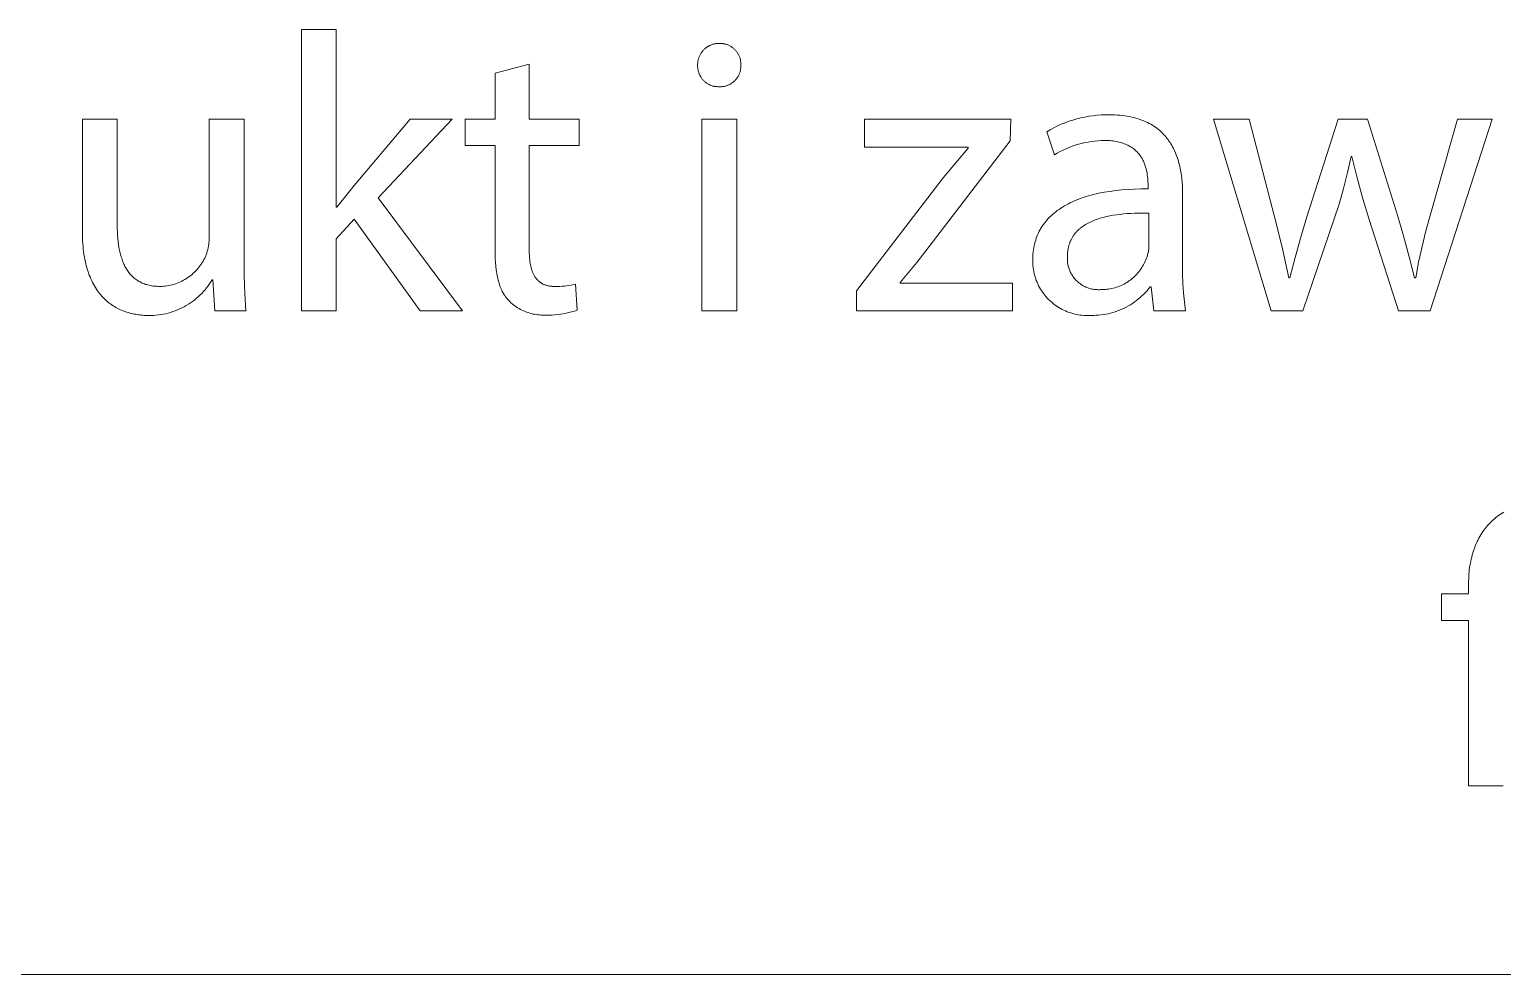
# Model space of a CAD drawing. Header units: millimetres. Extents: x 3269 to 7089, y 1744 to 4413.
# Drawn here: x 5941.9 to 6084, y 1743.8 to 1835 of the extents above; entities that cross this region are included whole.
import ezdxf

# ---------------------------------------------------------------- set-up
doc = ezdxf.new("R2010")
doc.units = ezdxf.units.MM
doc.header["$MEASUREMENT"] = 0
doc.layers.add('Domyślny', color=7, linetype='Continuous', true_color=0x000000)

msp = doc.modelspace()

# ---------------------------------------------------------------- linework, layer by layer
at = {"layer": 'Domyślny', "color": 18, "lineweight": 15, "true_color": 0x000000}
for p, q in [((5968.16, 1807.8), (5968.16, 1834.96)), ((5968.16, 1834.96), (5971.5, 1834.96)), ((5971.5, 1834.96), (5971.5, 1817.81)), ((6007.04, 1833.08), (6007.09, 1833.13)), ((6007.09, 1833.13), (6007.15, 1833.17)), ((6007.15, 1833.17), (6007.21, 1833.21)), ((6007.21, 1833.21), (6007.26, 1833.25)), ((6007.26, 1833.25), (6007.32, 1833.29)), ((6007.32, 1833.29), (6007.38, 1833.33)), ((6007.38, 1833.33), (6007.45, 1833.36)), ((6007.45, 1833.36), (6007.51, 1833.4)), ((6007.51, 1833.4), (6007.57, 1833.43)), ((6007.57, 1833.43), (6007.64, 1833.45)), ((6007.64, 1833.45), (6007.7, 1833.48)), ((6007.7, 1833.48), (6007.77, 1833.5)), ((6007.77, 1833.5), (6007.84, 1833.53)), ((6007.84, 1833.53), (6007.91, 1833.54)), ((6007.91, 1833.54), (6007.98, 1833.56)), ((6007.98, 1833.56), (6008.05, 1833.57)), ((6008.05, 1833.57), (6008.12, 1833.59)), ((6008.12, 1833.59), (6008.19, 1833.59)), ((6008.19, 1833.59), (6008.26, 1833.6)), ((6008.26, 1833.6), (6008.33, 1833.61)), ((6008.33, 1833.61), (6008.4, 1833.61)), ((6008.4, 1833.61), (6008.47, 1833.61)), ((6008.47, 1833.61), (6008.54, 1833.61)), ((6008.54, 1833.61), (6008.61, 1833.61)), ((6008.61, 1833.61), (6008.68, 1833.6)), ((6008.68, 1833.6), (6008.75, 1833.6)), ((6008.75, 1833.6), (6008.82, 1833.59)), ((6008.82, 1833.59), (6008.88, 1833.58)), ((6008.88, 1833.58), (6008.95, 1833.56)), ((6008.95, 1833.56), (6009.02, 1833.55)), ((6009.02, 1833.55), (6009.09, 1833.53)), ((6009.09, 1833.53), (6009.15, 1833.51)), ((6009.15, 1833.51), (6009.22, 1833.49)), ((6009.22, 1833.49), (6009.28, 1833.46)), ((6009.28, 1833.46), (6009.35, 1833.44)), ((6009.35, 1833.44), (6009.41, 1833.41)), ((6009.41, 1833.41), (6009.47, 1833.38)), ((6009.47, 1833.38), (6009.53, 1833.34)), ((6009.53, 1833.34), (6009.59, 1833.31)), ((6009.59, 1833.31), (6009.65, 1833.27)), ((6009.65, 1833.27), (6009.71, 1833.23)), ((6009.71, 1833.23), (6009.76, 1833.19)), ((6009.76, 1833.19), (6009.82, 1833.14)), ((6009.82, 1833.14), (6009.87, 1833.1)), ((6006.37, 1831.64), (6006.38, 1831.71)), ((6006.38, 1831.78), (6006.39, 1831.85)), ((6006.38, 1831.71), (6006.38, 1831.78)), ((6006.39, 1831.85), (6006.4, 1831.92)), ((6006.4, 1831.92), (6006.41, 1831.99)), ((6006.41, 1831.99), (6006.43, 1832.06)), ((6006.43, 1832.06), (6006.45, 1832.13)), ((6006.45, 1832.13), (6006.47, 1832.19)), ((6006.47, 1832.19), (6006.49, 1832.26)), ((6006.49, 1832.26), (6006.52, 1832.33)), ((6006.52, 1832.33), (6006.55, 1832.39)), ((6006.55, 1832.39), (6006.58, 1832.46)), ((6006.58, 1832.46), (6006.61, 1832.52)), ((6006.61, 1832.52), (6006.64, 1832.58)), ((6006.64, 1832.58), (6006.68, 1832.64)), ((6006.68, 1832.64), (6006.72, 1832.7)), ((6006.72, 1832.7), (6006.76, 1832.76)), ((6006.76, 1832.76), (6006.8, 1832.82)), ((6006.8, 1832.82), (6006.84, 1832.87)), ((6006.84, 1832.87), (6006.89, 1832.93)), ((6006.89, 1832.93), (6006.94, 1832.98)), ((6006.94, 1832.98), (6006.99, 1833.03)), ((6006.99, 1833.03), (6007.04, 1833.08)), ((6009.87, 1833.1), (6009.92, 1833.05)), ((6009.92, 1833.05), (6009.97, 1833)), ((6009.97, 1833), (6010.02, 1832.95)), ((6010.02, 1832.95), (6010.06, 1832.9)), ((6010.06, 1832.9), (6010.11, 1832.85)), ((6010.11, 1832.85), (6010.15, 1832.79)), ((6010.15, 1832.79), (6010.19, 1832.74)), ((6010.19, 1832.74), (6010.23, 1832.68)), ((6010.23, 1832.68), (6010.26, 1832.62)), ((6010.26, 1832.62), (6010.3, 1832.56)), ((6010.3, 1832.56), (6010.33, 1832.5)), ((6010.33, 1832.5), (6010.36, 1832.44)), ((6010.36, 1832.44), (6010.39, 1832.37)), ((6010.39, 1832.37), (6010.41, 1832.31)), ((6010.41, 1832.31), (6010.44, 1832.24)), ((6010.44, 1832.24), (6010.46, 1832.18)), ((6010.46, 1832.18), (6010.48, 1832.11)), ((6010.48, 1832.11), (6010.49, 1832.04)), ((6010.49, 1832.04), (6010.51, 1831.98)), ((6010.51, 1831.98), (6010.52, 1831.91)), ((6010.52, 1831.91), (6010.53, 1831.84)), ((6010.53, 1831.84), (6010.54, 1831.77)), ((6010.54, 1831.77), (6010.54, 1831.7)), ((6010.54, 1831.7), (6010.55, 1831.63)), ((5986.84, 1830.74), (5990.12, 1831.62)), ((5986.84, 1826.3), (5986.84, 1830.74)), ((5990.12, 1831.62), (5990.12, 1826.3)), ((6006.37, 1831.57), (6006.37, 1831.64)), ((6006.37, 1831.49), (6006.37, 1831.57)), ((6006.37, 1831.43), (6006.37, 1831.49)), ((6006.37, 1831.36), (6006.37, 1831.43)), ((6006.38, 1831.29), (6006.37, 1831.36)), ((6006.38, 1831.22), (6006.38, 1831.29)), ((6006.39, 1831.15), (6006.38, 1831.22)), ((6006.4, 1831.08), (6006.39, 1831.15)), ((6006.41, 1831.02), (6006.4, 1831.08)), ((6006.43, 1830.95), (6006.41, 1831.02)), ((6006.45, 1830.88), (6006.43, 1830.95)), ((6006.47, 1830.82), (6006.45, 1830.88)), ((6006.49, 1830.75), (6006.47, 1830.82)), ((6006.51, 1830.69), (6006.49, 1830.75)), ((6006.54, 1830.63), (6006.51, 1830.69)), ((6006.57, 1830.56), (6006.54, 1830.63)), ((6006.6, 1830.5), (6006.57, 1830.56)), ((6006.63, 1830.44), (6006.6, 1830.5)), ((6006.67, 1830.38), (6006.63, 1830.44)), ((6006.7, 1830.32), (6006.67, 1830.38)), ((6006.74, 1830.27), (6006.7, 1830.32)), ((6006.78, 1830.21), (6006.74, 1830.27)), ((6010.2, 1830.31), (6010.16, 1830.25)), ((6010.23, 1830.37), (6010.2, 1830.31)), ((6010.27, 1830.43), (6010.23, 1830.37)), ((6010.31, 1830.49), (6010.27, 1830.43)), ((6010.34, 1830.55), (6010.31, 1830.49)), ((6010.37, 1830.61), (6010.34, 1830.55)), ((6010.39, 1830.68), (6010.37, 1830.61)), ((6010.42, 1830.74), (6010.39, 1830.68)), ((6010.44, 1830.81), (6010.42, 1830.74)), ((6010.46, 1830.87), (6010.44, 1830.81)), ((6010.48, 1830.94), (6010.46, 1830.87)), ((6010.5, 1831.01), (6010.48, 1830.94)), ((6010.51, 1831.08), (6010.5, 1831.01)), ((6010.52, 1831.15), (6010.51, 1831.08)), ((6010.53, 1831.22), (6010.52, 1831.15)), ((6010.54, 1831.29), (6010.53, 1831.22)), ((6010.55, 1831.56), (6010.54, 1831.49)), ((6010.54, 1831.49), (6010.54, 1831.42)), ((6010.54, 1831.42), (6010.54, 1831.36)), ((6010.54, 1831.36), (6010.54, 1831.29)), ((6010.55, 1831.63), (6010.55, 1831.56)), ((6006.83, 1830.16), (6006.78, 1830.21)), ((6006.87, 1830.11), (6006.83, 1830.16)), ((6006.92, 1830.06), (6006.87, 1830.11)), ((6006.97, 1830.01), (6006.92, 1830.06)), ((6007.02, 1829.96), (6006.97, 1830.01)), ((6007.07, 1829.91), (6007.02, 1829.96)), ((6007.12, 1829.87), (6007.07, 1829.91)), ((6007.17, 1829.83), (6007.12, 1829.87)), ((6007.23, 1829.79), (6007.17, 1829.83)), ((6007.29, 1829.75), (6007.23, 1829.79)), ((6007.35, 1829.71), (6007.29, 1829.75)), ((6007.41, 1829.68), (6007.35, 1829.71)), ((6007.47, 1829.65), (6007.41, 1829.68)), ((6007.53, 1829.62), (6007.47, 1829.65)), ((6007.59, 1829.59), (6007.53, 1829.62)), ((6007.65, 1829.57), (6007.59, 1829.59)), ((6007.72, 1829.54), (6007.65, 1829.57)), ((6007.78, 1829.52), (6007.72, 1829.54)), ((6007.85, 1829.5), (6007.78, 1829.52)), ((6007.92, 1829.49), (6007.85, 1829.5)), ((6007.98, 1829.47), (6007.92, 1829.49)), ((6008.05, 1829.46), (6007.98, 1829.47)), ((6008.12, 1829.45), (6008.05, 1829.46)), ((6008.19, 1829.44), (6008.12, 1829.45)), ((6008.26, 1829.44), (6008.19, 1829.44)), ((6008.33, 1829.43), (6008.26, 1829.44)), ((6008.39, 1829.43), (6008.33, 1829.43)), ((6008.46, 1829.43), (6008.39, 1829.43)), ((6008.53, 1829.43), (6008.46, 1829.43)), ((6008.6, 1829.43), (6008.53, 1829.43)), ((6008.67, 1829.43), (6008.6, 1829.43)), ((6008.74, 1829.44), (6008.67, 1829.43)), ((6008.81, 1829.45), (6008.74, 1829.44)), ((6008.88, 1829.46), (6008.81, 1829.45)), ((6008.95, 1829.47), (6008.88, 1829.46)), ((6009.02, 1829.49), (6008.95, 1829.47)), ((6009.09, 1829.51), (6009.02, 1829.49)), ((6009.15, 1829.53), (6009.09, 1829.51)), ((6009.22, 1829.55), (6009.15, 1829.53)), ((6009.28, 1829.57), (6009.22, 1829.55)), ((6009.35, 1829.6), (6009.28, 1829.57)), ((6009.41, 1829.63), (6009.35, 1829.6)), ((6009.47, 1829.66), (6009.41, 1829.63)), ((6009.54, 1829.69), (6009.47, 1829.66)), ((6009.6, 1829.73), (6009.54, 1829.69)), ((6009.65, 1829.77), (6009.6, 1829.73)), ((6009.71, 1829.81), (6009.65, 1829.77)), ((6009.77, 1829.85), (6009.71, 1829.81)), ((6009.82, 1829.89), (6009.77, 1829.85)), ((6009.87, 1829.94), (6009.82, 1829.89)), ((6009.93, 1829.99), (6009.87, 1829.94)), ((6009.98, 1830.04), (6009.93, 1829.99)), ((6010.02, 1830.09), (6009.98, 1830.04)), ((6010.07, 1830.14), (6010.02, 1830.09)), ((6010.11, 1830.19), (6010.07, 1830.14)), ((6010.16, 1830.25), (6010.11, 1830.19)), ((5947.02, 1815.47), (5947.02, 1826.31)), ((5947.02, 1826.31), (5950.39, 1826.31)), ((5950.39, 1826.31), (5950.39, 1816.06)), ((5959.26, 1814.95), (5959.26, 1826.31)), ((5959.26, 1826.31), (5962.63, 1826.31)), ((5962.63, 1826.31), (5962.63, 1812.84)), ((5973.23, 1819.92), (5978.65, 1826.31)), ((5982.7, 1826.31), (5975.55, 1818.7)), ((5978.65, 1826.31), (5982.7, 1826.31)), ((5983.96, 1823.75), (5983.96, 1826.3)), ((5983.96, 1826.3), (5986.84, 1826.3)), ((5990.12, 1826.3), (5994.94, 1826.3)), ((5994.94, 1826.3), (5994.94, 1823.75)), ((6006.79, 1826.3), (6010.15, 1826.3)), ((6006.79, 1807.8), (6006.79, 1826.3)), ((6010.15, 1826.3), (6010.15, 1807.8)), ((6022.47, 1823.6), (6022.47, 1826.31)), ((6022.47, 1826.31), (6036.58, 1826.31)), ((6036.58, 1826.31), (6036.53, 1824.2)), ((6041.82, 1825.96), (6042.19, 1826.1)), ((6042.19, 1826.1), (6042.57, 1826.22)), ((6042.57, 1826.22), (6042.95, 1826.33)), ((6042.95, 1826.33), (6043.34, 1826.43)), ((6043.34, 1826.43), (6043.73, 1826.51)), ((6043.73, 1826.51), (6044.12, 1826.58)), ((6044.12, 1826.58), (6044.52, 1826.64)), ((6044.52, 1826.64), (6044.91, 1826.68)), ((6044.91, 1826.68), (6045.31, 1826.71)), ((6045.31, 1826.71), (6045.71, 1826.73)), ((6045.71, 1826.73), (6046.1, 1826.73)), ((6046.1, 1826.73), (6046.37, 1826.72)), ((6046.37, 1826.72), (6046.62, 1826.72)), ((6046.62, 1826.72), (6046.87, 1826.7)), ((6046.87, 1826.7), (6047.11, 1826.68)), ((6047.11, 1826.68), (6047.35, 1826.66)), ((6047.35, 1826.66), (6047.58, 1826.63)), ((6047.58, 1826.63), (6047.81, 1826.59)), ((6047.81, 1826.59), (6048.03, 1826.55)), ((6048.03, 1826.55), (6048.24, 1826.51)), ((6048.24, 1826.51), (6048.45, 1826.46)), ((6048.45, 1826.46), (6048.65, 1826.4)), ((6048.65, 1826.4), (6048.85, 1826.35)), ((6048.85, 1826.35), (6049.04, 1826.28)), ((6049.04, 1826.28), (6049.23, 1826.21)), ((6049.23, 1826.21), (6049.41, 1826.14)), ((6049.41, 1826.14), (6049.59, 1826.06)), ((6049.59, 1826.06), (6049.76, 1825.98)), ((6061.71, 1807.8), (6056.12, 1826.31)), ((6056.12, 1826.31), (6059.56, 1826.31)), ((6059.56, 1826.31), (6062.01, 1816.89)), ((6065.14, 1816.87), (6068.17, 1826.31)), ((6068.17, 1826.31), (6070.99, 1826.31)), ((6070.99, 1826.31), (6073.87, 1817.05)), ((6077.04, 1817.02), (6079.68, 1826.31)), ((6083.01, 1826.31), (6077.04, 1807.8)), ((6079.68, 1826.31), (6083.01, 1826.31)), ((6040.04, 1825.09), (6040.38, 1825.29)), ((6040.79, 1822.86), (6040.04, 1825.09)), ((6040.38, 1825.29), (6040.73, 1825.47)), ((6040.73, 1825.47), (6041.09, 1825.65)), ((6041.09, 1825.65), (6041.45, 1825.81)), ((6041.45, 1825.81), (6041.82, 1825.96)), ((6049.76, 1825.98), (6049.92, 1825.9)), ((6049.92, 1825.9), (6050.09, 1825.81)), ((6050.09, 1825.81), (6050.24, 1825.72)), ((6050.24, 1825.72), (6050.39, 1825.62)), ((6050.39, 1825.62), (6050.54, 1825.52)), ((6050.54, 1825.52), (6050.68, 1825.42)), ((6050.68, 1825.42), (6050.82, 1825.31)), ((6050.82, 1825.31), (6050.95, 1825.2)), ((6050.95, 1825.2), (6051.07, 1825.08)), ((6051.07, 1825.08), (6051.2, 1824.96)), ((6051.2, 1824.96), (6051.32, 1824.84)), ((6051.32, 1824.84), (6051.43, 1824.72)), ((6051.43, 1824.72), (6051.54, 1824.59)), ((6051.54, 1824.59), (6051.64, 1824.46)), ((5986.84, 1823.75), (5983.96, 1823.75)), ((5986.84, 1813.65), (5986.84, 1823.75)), ((5994.94, 1823.75), (5990.12, 1823.75)), ((5990.12, 1823.75), (5990.12, 1813.76)), ((6032.48, 1823.6), (6022.47, 1823.6)), ((6036.53, 1824.2), (6028.28, 1813.46)), ((6030.07, 1820.64), (6032.48, 1823.51)), ((6032.48, 1823.51), (6032.48, 1823.6)), ((6041.34, 1823.18), (6041.06, 1823.02)), ((6041.62, 1823.32), (6041.34, 1823.18)), ((6041.91, 1823.45), (6041.62, 1823.32)), ((6042.2, 1823.58), (6041.91, 1823.45)), ((6042.5, 1823.69), (6042.2, 1823.58)), ((6042.8, 1823.79), (6042.5, 1823.69)), ((6043.1, 1823.89), (6042.8, 1823.79)), ((6043.41, 1823.97), (6043.1, 1823.89)), ((6043.72, 1824.04), (6043.41, 1823.97)), ((6044.03, 1824.1), (6043.72, 1824.04)), ((6044.34, 1824.15), (6044.03, 1824.1)), ((6044.66, 1824.19), (6044.34, 1824.15)), ((6044.97, 1824.22), (6044.66, 1824.19)), ((6045.29, 1824.24), (6044.97, 1824.22)), ((6045.61, 1824.25), (6045.29, 1824.24)), ((6045.78, 1824.24), (6045.61, 1824.25)), ((6045.95, 1824.24), (6045.78, 1824.24)), ((6046.12, 1824.23), (6045.95, 1824.24)), ((6046.28, 1824.22), (6046.12, 1824.23)), ((6046.44, 1824.2), (6046.28, 1824.22)), ((6046.59, 1824.18), (6046.44, 1824.2)), ((6046.73, 1824.15), (6046.59, 1824.18)), ((6046.88, 1824.13), (6046.73, 1824.15)), ((6047.02, 1824.09), (6046.88, 1824.13)), ((6047.15, 1824.06), (6047.02, 1824.09)), ((6047.28, 1824.02), (6047.15, 1824.06)), ((6047.4, 1823.98), (6047.28, 1824.02)), ((6047.53, 1823.94), (6047.4, 1823.98)), ((6047.64, 1823.89), (6047.53, 1823.94)), ((6047.76, 1823.84), (6047.64, 1823.89)), ((6047.86, 1823.79), (6047.76, 1823.84)), ((6047.97, 1823.74), (6047.86, 1823.79)), ((6048.07, 1823.68), (6047.97, 1823.74)), ((6048.17, 1823.62), (6048.07, 1823.68)), ((6048.26, 1823.56), (6048.17, 1823.62)), ((6048.35, 1823.5), (6048.26, 1823.56)), ((6048.44, 1823.43), (6048.35, 1823.5)), ((6048.53, 1823.36), (6048.44, 1823.43)), ((6048.61, 1823.29), (6048.53, 1823.36)), ((6048.68, 1823.22), (6048.61, 1823.29)), ((6048.76, 1823.15), (6048.68, 1823.22)), ((6051.64, 1824.46), (6051.75, 1824.33)), ((6051.75, 1824.33), (6051.84, 1824.19)), ((6051.84, 1824.19), (6051.94, 1824.06)), ((6051.94, 1824.06), (6052.02, 1823.92)), ((6052.02, 1823.92), (6052.11, 1823.77)), ((6052.11, 1823.77), (6052.19, 1823.63)), ((6052.19, 1823.63), (6052.27, 1823.48)), ((6052.27, 1823.48), (6052.34, 1823.33)), ((6052.34, 1823.33), (6052.41, 1823.18)), ((6052.41, 1823.18), (6052.48, 1823.02)), ((6041.06, 1823.02), (6040.79, 1822.86)), ((6048.83, 1823.07), (6048.76, 1823.15)), ((6048.89, 1823), (6048.83, 1823.07)), ((6048.96, 1822.92), (6048.89, 1823)), ((6049.02, 1822.84), (6048.96, 1822.92)), ((6049.08, 1822.76), (6049.02, 1822.84)), ((6049.13, 1822.68), (6049.08, 1822.76)), ((6049.19, 1822.59), (6049.13, 1822.68)), ((6049.24, 1822.51), (6049.19, 1822.59)), ((6049.29, 1822.42), (6049.24, 1822.51)), ((6049.33, 1822.34), (6049.29, 1822.42)), ((6049.37, 1822.25), (6049.33, 1822.34)), ((6049.41, 1822.16), (6049.37, 1822.25)), ((6049.45, 1822.08), (6049.41, 1822.16)), ((6049.49, 1821.99), (6049.45, 1822.08)), ((6049.52, 1821.9), (6049.49, 1821.99)), ((6049.55, 1821.81), (6049.52, 1821.9)), ((6049.58, 1821.72), (6049.55, 1821.81)), ((6052.48, 1823.02), (6052.54, 1822.87)), ((6052.54, 1822.87), (6052.6, 1822.71)), ((6052.6, 1822.71), (6052.65, 1822.55)), ((6052.65, 1822.55), (6052.71, 1822.39)), ((6052.71, 1822.39), (6052.76, 1822.23)), ((6052.76, 1822.23), (6052.8, 1822.06)), ((6052.8, 1822.06), (6052.84, 1821.9)), ((6052.84, 1821.9), (6052.88, 1821.73)), ((6069.42, 1822.71), (6069.07, 1821.16)), ((6069.49, 1822.71), (6069.42, 1822.71)), ((6069.98, 1820.66), (6069.49, 1822.71)), ((6021.7, 1809.75), (6030.07, 1820.64)), ((6049.61, 1821.63), (6049.58, 1821.72)), ((6049.63, 1821.54), (6049.61, 1821.63)), ((6049.65, 1821.45), (6049.63, 1821.54)), ((6049.67, 1821.36), (6049.65, 1821.45)), ((6049.69, 1821.27), (6049.67, 1821.36)), ((6049.73, 1821.1), (6049.69, 1821.27)), ((6049.75, 1820.92), (6049.73, 1821.1)), ((6049.78, 1820.75), (6049.75, 1820.92)), ((6049.79, 1820.58), (6049.78, 1820.75)), ((6049.8, 1820.42), (6049.79, 1820.58)), ((6049.81, 1820.26), (6049.8, 1820.42)), ((6052.88, 1821.73), (6052.92, 1821.56)), ((6052.92, 1821.56), (6052.95, 1821.39)), ((6052.95, 1821.39), (6052.98, 1821.22)), ((6052.98, 1821.22), (6053.04, 1820.88)), ((6053.04, 1820.88), (6053.08, 1820.54)), ((6053.08, 1820.54), (6053.11, 1820.19)), ((6069.07, 1821.16), (6068.68, 1819.62)), ((6070.53, 1818.63), (6069.98, 1820.66)), ((5971.57, 1817.81), (5973.23, 1819.92)), ((6043.83, 1818.83), (6044.07, 1818.9)), ((6044.07, 1818.9), (6044.31, 1818.97)), ((6044.31, 1818.97), (6044.56, 1819.03)), ((6044.56, 1819.03), (6045.06, 1819.15)), ((6045.06, 1819.15), (6045.59, 1819.25)), ((6045.59, 1819.25), (6046.14, 1819.34)), ((6046.14, 1819.34), (6046.7, 1819.42)), ((6046.7, 1819.42), (6047.29, 1819.48)), ((6047.29, 1819.48), (6047.89, 1819.52)), ((6047.89, 1819.52), (6048.52, 1819.56)), ((6048.52, 1819.56), (6049.16, 1819.57)), ((6049.16, 1819.57), (6049.82, 1819.58)), ((6049.82, 1820.11), (6049.81, 1820.26)), ((6049.82, 1819.96), (6049.82, 1820.11)), ((6049.82, 1819.58), (6049.82, 1819.96)), ((6053.11, 1820.19), (6053.13, 1819.84)), ((6053.13, 1819.84), (6053.15, 1819.49)), ((6053.15, 1819.49), (6053.15, 1819.15)), ((6053.15, 1819.15), (6053.15, 1812.23)), ((6068.68, 1819.62), (6068.24, 1818.1)), ((5971.5, 1817.81), (5971.57, 1817.81)), ((5975.55, 1818.7), (5983.7, 1807.8)), ((6040.91, 1817.36), (6041.06, 1817.48)), ((6041.06, 1817.48), (6041.23, 1817.6)), ((6041.23, 1817.6), (6041.4, 1817.71)), ((6041.4, 1817.71), (6041.57, 1817.83)), ((6041.57, 1817.83), (6041.75, 1817.93)), ((6041.75, 1817.93), (6041.94, 1818.04)), ((6041.94, 1818.04), (6042.13, 1818.14)), ((6042.13, 1818.14), (6042.32, 1818.24)), ((6042.32, 1818.24), (6042.52, 1818.33)), ((6042.52, 1818.33), (6042.73, 1818.42)), ((6042.73, 1818.42), (6042.94, 1818.51)), ((6042.94, 1818.51), (6043.15, 1818.59)), ((6043.15, 1818.59), (6043.38, 1818.68)), ((6043.38, 1818.68), (6043.6, 1818.75)), ((6043.6, 1818.75), (6043.83, 1818.83)), ((6068.24, 1818.1), (6067.75, 1816.59)), ((6071.15, 1816.63), (6070.53, 1818.63)), ((5950.39, 1816.06), (5950.39, 1815.73)), ((5973.23, 1816.66), (5971.5, 1814.76)), ((5979.61, 1807.8), (5973.23, 1816.66)), ((6039.61, 1815.98), (6039.72, 1816.13)), ((6039.72, 1816.13), (6039.83, 1816.28)), ((6039.83, 1816.28), (6039.95, 1816.43)), ((6039.95, 1816.43), (6040.07, 1816.57)), ((6040.07, 1816.57), (6040.19, 1816.71)), ((6040.19, 1816.71), (6040.32, 1816.85)), ((6040.32, 1816.85), (6040.46, 1816.98)), ((6040.46, 1816.98), (6040.6, 1817.11)), ((6040.6, 1817.11), (6040.75, 1817.24)), ((6040.75, 1817.24), (6040.91, 1817.36)), ((6043.68, 1816.07), (6043.56, 1815.99)), ((6043.8, 1816.14), (6043.68, 1816.07)), ((6043.92, 1816.22), (6043.8, 1816.14)), ((6044.05, 1816.28), (6043.92, 1816.22)), ((6044.18, 1816.35), (6044.05, 1816.28)), ((6044.32, 1816.41), (6044.18, 1816.35)), ((6044.45, 1816.47), (6044.32, 1816.41)), ((6044.59, 1816.53), (6044.45, 1816.47)), ((6044.73, 1816.59), (6044.59, 1816.53)), ((6044.88, 1816.64), (6044.73, 1816.59)), ((6045.03, 1816.69), (6044.88, 1816.64)), ((6045.18, 1816.74), (6045.03, 1816.69)), ((6045.33, 1816.78), (6045.18, 1816.74)), ((6045.48, 1816.82), (6045.33, 1816.78)), ((6045.8, 1816.9), (6045.48, 1816.82)), ((6046.12, 1816.97), (6045.8, 1816.9)), ((6046.45, 1817.03), (6046.12, 1816.97)), ((6046.78, 1817.08), (6046.45, 1817.03)), ((6047.12, 1817.12), (6046.78, 1817.08)), ((6047.46, 1817.16), (6047.12, 1817.12)), ((6047.81, 1817.19), (6047.46, 1817.16)), ((6048.15, 1817.21), (6047.81, 1817.19)), ((6048.5, 1817.23), (6048.15, 1817.21)), ((6049.2, 1817.24), (6048.5, 1817.23)), ((6049.89, 1817.24), (6049.2, 1817.24)), ((6049.89, 1814.03), (6049.89, 1817.24)), ((6062.01, 1816.89), (6062.75, 1813.96)), ((6064.55, 1814.93), (6065.14, 1816.87)), ((6067.75, 1816.59), (6064.76, 1807.8)), ((6073.98, 1807.8), (6071.15, 1816.63)), ((6073.87, 1817.05), (6074.47, 1815.05)), ((6076.62, 1815.53), (6077.04, 1817.02)), ((5947.03, 1814.88), (5947.02, 1815.47)), ((5947.04, 1814.59), (5947.03, 1814.88)), ((5950.39, 1815.73), (5950.4, 1815.41)), ((5950.4, 1815.41), (5950.42, 1815.1)), ((5950.42, 1815.1), (5950.44, 1814.8)), ((5950.44, 1814.8), (5950.47, 1814.5)), ((5959.24, 1814.6), (5959.25, 1814.78)), ((5959.25, 1814.78), (5959.26, 1814.95)), ((5971.5, 1814.76), (5971.5, 1807.8)), ((6038.92, 1814.46), (6038.98, 1814.64)), ((6038.98, 1814.64), (6039.04, 1814.82)), ((6039.04, 1814.82), (6039.1, 1814.99)), ((6039.1, 1814.99), (6039.17, 1815.16)), ((6039.17, 1815.16), (6039.25, 1815.33)), ((6039.25, 1815.33), (6039.33, 1815.5)), ((6039.33, 1815.5), (6039.42, 1815.66)), ((6039.42, 1815.66), (6039.52, 1815.82)), ((6039.52, 1815.82), (6039.61, 1815.98)), ((6042.39, 1814.68), (6042.36, 1814.62)), ((6042.42, 1814.74), (6042.39, 1814.68)), ((6042.46, 1814.8), (6042.42, 1814.74)), ((6042.49, 1814.86), (6042.46, 1814.8)), ((6042.52, 1814.92), (6042.49, 1814.86)), ((6042.56, 1814.98), (6042.52, 1814.92)), ((6042.6, 1815.03), (6042.56, 1814.98)), ((6042.63, 1815.09), (6042.6, 1815.03)), ((6042.67, 1815.14), (6042.63, 1815.09)), ((6042.71, 1815.2), (6042.67, 1815.14)), ((6042.76, 1815.25), (6042.71, 1815.2)), ((6042.8, 1815.3), (6042.76, 1815.25)), ((6042.84, 1815.36), (6042.8, 1815.3)), ((6042.89, 1815.41), (6042.84, 1815.36)), ((6042.93, 1815.46), (6042.89, 1815.41)), ((6042.98, 1815.51), (6042.93, 1815.46)), ((6043.03, 1815.55), (6042.98, 1815.51)), ((6043.08, 1815.6), (6043.03, 1815.55)), ((6043.13, 1815.65), (6043.08, 1815.6)), ((6043.18, 1815.69), (6043.13, 1815.65)), ((6043.23, 1815.74), (6043.18, 1815.69)), ((6043.28, 1815.78), (6043.23, 1815.74)), ((6043.34, 1815.83), (6043.28, 1815.78)), ((6043.45, 1815.91), (6043.34, 1815.83)), ((6043.56, 1815.99), (6043.45, 1815.91)), ((6064.01, 1812.97), (6064.55, 1814.93)), ((6074.47, 1815.05), (6075.02, 1813.03)), ((6076.25, 1814.03), (6076.62, 1815.53)), ((5947.06, 1814.31), (5947.04, 1814.59)), ((5947.08, 1814.04), (5947.06, 1814.31)), ((5947.11, 1813.77), (5947.08, 1814.04)), ((5947.14, 1813.52), (5947.11, 1813.77)), ((5947.17, 1813.26), (5947.14, 1813.52)), ((5947.21, 1813.02), (5947.17, 1813.26)), ((5950.47, 1814.5), (5950.51, 1814.21)), ((5950.51, 1814.21), (5950.55, 1813.93)), ((5950.55, 1813.93), (5950.6, 1813.66)), ((5950.6, 1813.66), (5950.66, 1813.39)), ((5950.66, 1813.39), (5950.7, 1813.26)), ((5950.7, 1813.26), (5950.73, 1813.14)), ((5958.9, 1813.07), (5958.96, 1813.22)), ((5958.96, 1813.22), (5959.02, 1813.39)), ((5959.02, 1813.39), (5959.07, 1813.56)), ((5959.07, 1813.56), (5959.11, 1813.73)), ((5959.11, 1813.73), (5959.15, 1813.9)), ((5959.15, 1813.9), (5959.18, 1814.07)), ((5959.18, 1814.07), (5959.21, 1814.25)), ((5959.21, 1814.25), (5959.23, 1814.42)), ((5959.23, 1814.42), (5959.24, 1814.6)), ((5986.84, 1813.25), (5986.84, 1813.65)), ((5986.85, 1812.86), (5986.84, 1813.25)), ((5990.12, 1813.76), (5990.12, 1813.55)), ((5990.12, 1813.55), (5990.13, 1813.34)), ((5990.13, 1813.34), (5990.14, 1813.14)), ((6028.28, 1813.46), (6027.52, 1812.47)), ((6038.7, 1813.11), (6038.71, 1813.31)), ((6038.71, 1813.31), (6038.73, 1813.51)), ((6038.73, 1813.51), (6038.76, 1813.71)), ((6038.76, 1813.71), (6038.79, 1813.9)), ((6038.79, 1813.9), (6038.83, 1814.09)), ((6038.83, 1814.09), (6038.87, 1814.28)), ((6038.87, 1814.28), (6038.92, 1814.46)), ((6042.06, 1813.41), (6042.05, 1813.33)), ((6042.05, 1813.33), (6042.05, 1813.24)), ((6042.05, 1813.24), (6042.05, 1813.16)), ((6042.07, 1813.56), (6042.06, 1813.49)), ((6042.06, 1813.49), (6042.06, 1813.41)), ((6042.08, 1813.64), (6042.07, 1813.56)), ((6042.09, 1813.72), (6042.08, 1813.64)), ((6042.11, 1813.79), (6042.09, 1813.72)), ((6042.12, 1813.87), (6042.11, 1813.79)), ((6042.14, 1813.94), (6042.12, 1813.87)), ((6042.15, 1814.01), (6042.14, 1813.94)), ((6042.17, 1814.08), (6042.15, 1814.01)), ((6042.19, 1814.15), (6042.17, 1814.08)), ((6042.21, 1814.22), (6042.19, 1814.15)), ((6042.23, 1814.29), (6042.21, 1814.22)), ((6042.26, 1814.36), (6042.23, 1814.29)), ((6042.28, 1814.42), (6042.26, 1814.36)), ((6042.31, 1814.49), (6042.28, 1814.42)), ((6042.33, 1814.55), (6042.31, 1814.49)), ((6042.36, 1814.62), (6042.33, 1814.55)), ((6049.76, 1813.15), (6049.78, 1813.25)), ((6049.78, 1813.25), (6049.81, 1813.34)), ((6049.81, 1813.34), (6049.83, 1813.44)), ((6049.83, 1813.44), (6049.85, 1813.54)), ((6049.85, 1813.54), (6049.86, 1813.64)), ((6049.86, 1813.64), (6049.88, 1813.73)), ((6049.88, 1813.73), (6049.89, 1813.83)), ((6049.89, 1813.93), (6049.89, 1814.03)), ((6049.89, 1813.83), (6049.89, 1813.93)), ((6062.75, 1813.96), (6063.39, 1811)), ((6075.92, 1812.52), (6076.25, 1814.03)), ((5947.26, 1812.78), (5947.21, 1813.02)), ((5947.31, 1812.54), (5947.26, 1812.78)), ((5947.36, 1812.32), (5947.31, 1812.54)), ((5947.42, 1812.1), (5947.36, 1812.32)), ((5947.48, 1811.88), (5947.42, 1812.1)), ((5947.54, 1811.67), (5947.48, 1811.88)), ((5950.73, 1813.14), (5950.77, 1813.01)), ((5950.77, 1813.01), (5950.81, 1812.89)), ((5950.81, 1812.89), (5950.85, 1812.77)), ((5950.85, 1812.77), (5950.89, 1812.65)), ((5950.89, 1812.65), (5950.93, 1812.54)), ((5950.93, 1812.54), (5950.98, 1812.42)), ((5950.98, 1812.42), (5951.03, 1812.31)), ((5951.03, 1812.31), (5951.08, 1812.21)), ((5951.08, 1812.21), (5951.13, 1812.1)), ((5951.13, 1812.1), (5951.19, 1812)), ((5951.19, 1812), (5951.25, 1811.9)), ((5951.25, 1811.9), (5951.31, 1811.8)), ((5951.31, 1811.8), (5951.37, 1811.7)), ((5957.96, 1811.68), (5958.08, 1811.8)), ((5958.08, 1811.8), (5958.19, 1811.93)), ((5958.19, 1811.93), (5958.29, 1812.06)), ((5958.29, 1812.06), (5958.39, 1812.19)), ((5958.39, 1812.19), (5958.49, 1812.33)), ((5958.49, 1812.33), (5958.58, 1812.47)), ((5958.58, 1812.47), (5958.67, 1812.62)), ((5958.67, 1812.62), (5958.75, 1812.76)), ((5958.75, 1812.76), (5958.83, 1812.91)), ((5958.83, 1812.91), (5958.9, 1813.07)), ((5962.63, 1812.84), (5962.63, 1811.16)), ((5986.87, 1812.48), (5986.85, 1812.86)), ((5986.91, 1812.12), (5986.87, 1812.48)), ((5986.95, 1811.77), (5986.91, 1812.12)), ((5990.14, 1813.14), (5990.15, 1812.95)), ((5990.15, 1812.95), (5990.17, 1812.76)), ((5990.17, 1812.76), (5990.19, 1812.58)), ((5990.19, 1812.58), (5990.22, 1812.4)), ((5990.22, 1812.4), (5990.25, 1812.23)), ((5990.25, 1812.23), (5990.27, 1812.15)), ((5990.27, 1812.15), (5990.29, 1812.07)), ((5990.29, 1812.07), (5990.3, 1811.99)), ((5990.3, 1811.99), (5990.33, 1811.91)), ((5990.33, 1811.91), (5990.35, 1811.84)), ((5990.35, 1811.84), (5990.37, 1811.76)), ((6027.52, 1812.47), (6026.72, 1811.5)), ((6038.69, 1812.9), (6038.7, 1813.11)), ((6038.69, 1812.7), (6038.69, 1812.9)), ((6038.69, 1812.51), (6038.69, 1812.7)), ((6038.7, 1812.33), (6038.69, 1812.51)), ((6038.71, 1812.15), (6038.7, 1812.33)), ((6038.73, 1811.97), (6038.71, 1812.15)), ((6038.76, 1811.79), (6038.73, 1811.97)), ((6038.79, 1811.61), (6038.76, 1811.79)), ((6042.05, 1813.08), (6042.04, 1812.98)), ((6042.04, 1812.98), (6042.04, 1812.87)), ((6042.04, 1812.87), (6042.04, 1812.77)), ((6042.04, 1812.77), (6042.04, 1812.67)), ((6042.04, 1812.67), (6042.05, 1812.57)), ((6042.05, 1813.16), (6042.05, 1813.08)), ((6042.05, 1812.57), (6042.06, 1812.46)), ((6042.06, 1812.46), (6042.08, 1812.36)), ((6042.08, 1812.36), (6042.09, 1812.26)), ((6042.09, 1812.26), (6042.12, 1812.16)), ((6042.12, 1812.16), (6042.14, 1812.06)), ((6042.14, 1812.06), (6042.17, 1811.96)), ((6042.17, 1811.96), (6042.2, 1811.87)), ((6042.2, 1811.87), (6042.24, 1811.77)), ((6049.03, 1811.72), (6049.13, 1811.84)), ((6049.13, 1811.84), (6049.21, 1811.98)), ((6049.21, 1811.98), (6049.29, 1812.11)), ((6049.29, 1812.11), (6049.37, 1812.25)), ((6049.37, 1812.25), (6049.45, 1812.38)), ((6049.45, 1812.38), (6049.51, 1812.53)), ((6049.51, 1812.53), (6049.58, 1812.67)), ((6049.58, 1812.67), (6049.64, 1812.82)), ((6049.64, 1812.82), (6049.69, 1812.96)), ((6049.69, 1812.96), (6049.72, 1813.06)), ((6049.72, 1813.06), (6049.76, 1813.15)), ((6053.15, 1812.23), (6053.15, 1811.34)), ((6063.51, 1811), (6064.01, 1812.97)), ((6075.02, 1813.03), (6075.51, 1811)), ((6075.64, 1811), (6075.92, 1812.52)), ((5947.61, 1811.47), (5947.54, 1811.67)), ((5947.68, 1811.27), (5947.61, 1811.47)), ((5947.76, 1811.08), (5947.68, 1811.27)), ((5947.83, 1810.9), (5947.76, 1811.08)), ((5947.92, 1810.72), (5947.83, 1810.9)), ((5948, 1810.55), (5947.92, 1810.72)), ((5948.09, 1810.38), (5948, 1810.55)), ((5948.18, 1810.22), (5948.09, 1810.38)), ((5951.37, 1811.7), (5951.43, 1811.61)), ((5951.43, 1811.61), (5951.5, 1811.52)), ((5951.5, 1811.52), (5951.57, 1811.43)), ((5951.57, 1811.43), (5951.64, 1811.35)), ((5951.64, 1811.35), (5951.71, 1811.26)), ((5951.71, 1811.26), (5951.79, 1811.18)), ((5951.79, 1811.18), (5951.87, 1811.11)), ((5951.87, 1811.11), (5951.95, 1811.03)), ((5951.95, 1811.03), (5952.03, 1810.96)), ((5952.03, 1810.96), (5952.11, 1810.89)), ((5952.11, 1810.89), (5952.2, 1810.83)), ((5952.2, 1810.83), (5952.29, 1810.77)), ((5952.29, 1810.77), (5952.39, 1810.71)), ((5952.39, 1810.71), (5952.48, 1810.65)), ((5952.48, 1810.65), (5952.58, 1810.6)), ((5952.58, 1810.6), (5952.68, 1810.54)), ((5952.68, 1810.54), (5952.78, 1810.5)), ((5952.78, 1810.5), (5952.89, 1810.45)), ((5952.89, 1810.45), (5953, 1810.41)), ((5953, 1810.41), (5953.11, 1810.37)), ((5953.11, 1810.37), (5953.22, 1810.34)), ((5955.67, 1810.33), (5955.84, 1810.37)), ((5955.84, 1810.37), (5956, 1810.43)), ((5956, 1810.43), (5956.16, 1810.48)), ((5956.16, 1810.48), (5956.31, 1810.54)), ((5956.31, 1810.54), (5956.47, 1810.61)), ((5956.47, 1810.61), (5956.62, 1810.68)), ((5956.62, 1810.68), (5956.77, 1810.76)), ((5956.77, 1810.76), (5956.91, 1810.85)), ((5956.91, 1810.85), (5957.06, 1810.93)), ((5957.06, 1810.93), (5957.2, 1811.03)), ((5957.2, 1811.03), (5957.33, 1811.12)), ((5957.33, 1811.12), (5957.47, 1811.23)), ((5957.47, 1811.23), (5957.6, 1811.33)), ((5957.6, 1811.33), (5957.72, 1811.44)), ((5957.72, 1811.44), (5957.85, 1811.56)), ((5957.85, 1811.56), (5957.96, 1811.68)), ((5959.28, 1810.42), (5959.14, 1810.22)), ((5959.41, 1810.61), (5959.28, 1810.42)), ((5959.54, 1810.82), (5959.41, 1810.61)), ((5959.61, 1810.82), (5959.54, 1810.82)), ((5959.79, 1807.8), (5959.61, 1810.82)), ((5962.63, 1811.16), (5962.69, 1809.48)), ((5986.97, 1811.6), (5986.95, 1811.77)), ((5987, 1811.43), (5986.97, 1811.6)), ((5987.02, 1811.26), (5987, 1811.43)), ((5987.06, 1811.1), (5987.02, 1811.26)), ((5987.09, 1810.95), (5987.06, 1811.1)), ((5987.13, 1810.79), (5987.09, 1810.95)), ((5987.17, 1810.64), (5987.13, 1810.79)), ((5987.21, 1810.5), (5987.17, 1810.64)), ((5987.26, 1810.35), (5987.21, 1810.5)), ((5990.37, 1811.76), (5990.4, 1811.69)), ((5990.4, 1811.69), (5990.42, 1811.62)), ((5990.42, 1811.62), (5990.45, 1811.55)), ((5990.45, 1811.55), (5990.48, 1811.48)), ((5990.48, 1811.48), (5990.51, 1811.41)), ((5990.51, 1811.41), (5990.54, 1811.35)), ((5990.54, 1811.35), (5990.57, 1811.28)), ((5990.57, 1811.28), (5990.61, 1811.22)), ((5990.61, 1811.22), (5990.64, 1811.16)), ((5990.64, 1811.16), (5990.68, 1811.1)), ((5990.68, 1811.1), (5990.71, 1811.05)), ((5990.71, 1811.05), (5990.75, 1810.99)), ((5990.75, 1810.99), (5990.79, 1810.94)), ((5990.79, 1810.94), (5990.84, 1810.89)), ((5990.84, 1810.89), (5990.88, 1810.84)), ((5990.88, 1810.84), (5990.92, 1810.79)), ((5990.92, 1810.79), (5990.97, 1810.74)), ((5990.97, 1810.74), (5991.02, 1810.7)), ((5991.02, 1810.7), (5991.04, 1810.68)), ((5991.04, 1810.68), (5991.07, 1810.65)), ((5991.07, 1810.65), (5991.09, 1810.63)), ((5991.09, 1810.63), (5991.12, 1810.61)), ((5991.12, 1810.61), (5991.14, 1810.59)), ((5991.14, 1810.59), (5991.17, 1810.57)), ((5991.17, 1810.57), (5991.2, 1810.56)), ((5991.2, 1810.56), (5991.22, 1810.54)), ((5991.22, 1810.54), (5991.25, 1810.52)), ((5991.25, 1810.52), (5991.28, 1810.5)), ((5991.28, 1810.5), (5991.31, 1810.48)), ((5991.31, 1810.48), (5991.34, 1810.47)), ((5991.34, 1810.47), (5991.39, 1810.43)), ((5991.39, 1810.43), (5991.45, 1810.4)), ((5991.45, 1810.4), (5991.52, 1810.37)), ((5991.52, 1810.37), (5991.58, 1810.35)), ((5994.38, 1810.35), (5994.6, 1810.4)), ((5994.6, 1810.4), (5994.74, 1807.87)), ((6026.72, 1811.5), (6025.91, 1810.55)), ((6025.91, 1810.55), (6025.91, 1810.48)), ((6025.91, 1810.48), (6036.73, 1810.48)), ((6036.73, 1810.48), (6036.73, 1807.8)), ((6038.83, 1811.43), (6038.79, 1811.61)), ((6038.87, 1811.26), (6038.83, 1811.43)), ((6038.92, 1811.08), (6038.87, 1811.26)), ((6038.98, 1810.91), (6038.92, 1811.08)), ((6039.04, 1810.74), (6038.98, 1810.91)), ((6039.11, 1810.57), (6039.04, 1810.74)), ((6039.18, 1810.41), (6039.11, 1810.57)), ((6039.26, 1810.24), (6039.18, 1810.41)), ((6042.24, 1811.77), (6042.28, 1811.67)), ((6042.28, 1811.67), (6042.32, 1811.58)), ((6042.32, 1811.58), (6042.36, 1811.49)), ((6042.36, 1811.49), (6042.41, 1811.4)), ((6042.41, 1811.4), (6042.46, 1811.31)), ((6042.46, 1811.31), (6042.52, 1811.22)), ((6042.52, 1811.22), (6042.57, 1811.14)), ((6042.57, 1811.14), (6042.63, 1811.05)), ((6042.63, 1811.05), (6042.7, 1810.97)), ((6042.7, 1810.97), (6042.76, 1810.89)), ((6042.76, 1810.89), (6042.83, 1810.82)), ((6042.83, 1810.82), (6042.9, 1810.74)), ((6042.9, 1810.74), (6042.97, 1810.67)), ((6042.97, 1810.67), (6043.05, 1810.6)), ((6043.05, 1810.6), (6043.13, 1810.53)), ((6043.13, 1810.53), (6043.21, 1810.47)), ((6043.21, 1810.47), (6043.29, 1810.41)), ((6043.29, 1810.41), (6043.38, 1810.35)), ((6047.36, 1810.32), (6047.5, 1810.4)), ((6047.5, 1810.4), (6047.63, 1810.47)), ((6047.63, 1810.47), (6047.77, 1810.55)), ((6047.77, 1810.55), (6047.9, 1810.64)), ((6047.9, 1810.64), (6048.03, 1810.73)), ((6048.03, 1810.73), (6048.16, 1810.82)), ((6048.16, 1810.82), (6048.28, 1810.92)), ((6048.28, 1810.92), (6048.4, 1811.02)), ((6048.4, 1811.02), (6048.51, 1811.13)), ((6048.51, 1811.13), (6048.63, 1811.24)), ((6048.63, 1811.24), (6048.73, 1811.35)), ((6048.73, 1811.35), (6048.84, 1811.47)), ((6048.84, 1811.47), (6048.94, 1811.59)), ((6048.94, 1811.59), (6049.03, 1811.72)), ((6053.15, 1811.34), (6053.18, 1810.45)), ((6053.18, 1810.45), (6053.24, 1809.56)), ((6063.39, 1811), (6063.51, 1811)), ((6075.51, 1811), (6075.64, 1811)), ((5948.27, 1810.06), (5948.18, 1810.22)), ((5948.37, 1809.91), (5948.27, 1810.06)), ((5948.47, 1809.76), (5948.37, 1809.91)), ((5948.57, 1809.62), (5948.47, 1809.76)), ((5948.68, 1809.48), (5948.57, 1809.62)), ((5948.79, 1809.35), (5948.68, 1809.48)), ((5948.9, 1809.23), (5948.79, 1809.35)), ((5949.01, 1809.11), (5948.9, 1809.23)), ((5949.12, 1808.99), (5949.01, 1809.11)), ((5949.24, 1808.88), (5949.12, 1808.99)), ((5953.22, 1810.34), (5953.34, 1810.31)), ((5953.34, 1810.31), (5953.46, 1810.28)), ((5953.46, 1810.28), (5953.58, 1810.25)), ((5953.58, 1810.25), (5953.7, 1810.23)), ((5953.7, 1810.23), (5953.83, 1810.21)), ((5953.83, 1810.21), (5953.96, 1810.2)), ((5953.96, 1810.2), (5954.09, 1810.18)), ((5954.09, 1810.18), (5954.23, 1810.18)), ((5954.23, 1810.18), (5954.37, 1810.17)), ((5954.37, 1810.17), (5954.51, 1810.17)), ((5954.51, 1810.17), (5954.68, 1810.17)), ((5954.68, 1810.17), (5954.85, 1810.19)), ((5954.85, 1810.19), (5955.01, 1810.2)), ((5955.01, 1810.2), (5955.18, 1810.23)), ((5955.18, 1810.23), (5955.35, 1810.25)), ((5955.35, 1810.25), (5955.51, 1810.29)), ((5955.51, 1810.29), (5955.67, 1810.33)), ((5958.01, 1809.01), (5957.82, 1808.86)), ((5958.19, 1809.17), (5958.01, 1809.01)), ((5958.36, 1809.33), (5958.19, 1809.17)), ((5958.53, 1809.5), (5958.36, 1809.33)), ((5958.69, 1809.67), (5958.53, 1809.5)), ((5958.85, 1809.85), (5958.69, 1809.67)), ((5959, 1810.03), (5958.85, 1809.85)), ((5959.14, 1810.22), (5959, 1810.03)), ((5962.69, 1809.48), (5962.78, 1807.8)), ((5987.3, 1810.21), (5987.26, 1810.35)), ((5987.36, 1810.08), (5987.3, 1810.21)), ((5987.41, 1809.95), (5987.36, 1810.08)), ((5987.47, 1809.82), (5987.41, 1809.95)), ((5987.53, 1809.69), (5987.47, 1809.82)), ((5987.59, 1809.57), (5987.53, 1809.69)), ((5987.66, 1809.45), (5987.59, 1809.57)), ((5987.69, 1809.4), (5987.66, 1809.45)), ((5987.73, 1809.34), (5987.69, 1809.4)), ((5987.77, 1809.28), (5987.73, 1809.34)), ((5987.8, 1809.23), (5987.77, 1809.28)), ((5987.84, 1809.18), (5987.8, 1809.23)), ((5987.88, 1809.12), (5987.84, 1809.18)), ((5987.92, 1809.07), (5987.88, 1809.12)), ((5987.96, 1809.02), (5987.92, 1809.07)), ((5988, 1808.97), (5987.96, 1809.02)), ((5988.05, 1808.92), (5988, 1808.97)), ((5991.58, 1810.35), (5991.64, 1810.32)), ((5991.64, 1810.32), (5991.71, 1810.3)), ((5991.71, 1810.3), (5991.78, 1810.28)), ((5991.78, 1810.28), (5991.85, 1810.26)), ((5991.85, 1810.26), (5991.92, 1810.24)), ((5991.92, 1810.24), (5991.99, 1810.22)), ((5991.99, 1810.22), (5992.07, 1810.21)), ((5992.07, 1810.21), (5992.14, 1810.2)), ((5992.14, 1810.2), (5992.22, 1810.19)), ((5992.22, 1810.19), (5992.3, 1810.18)), ((5992.3, 1810.18), (5992.38, 1810.17)), ((5992.38, 1810.17), (5992.47, 1810.17)), ((5992.47, 1810.17), (5992.55, 1810.16)), ((5992.55, 1810.16), (5992.64, 1810.16)), ((5992.64, 1810.16), (5992.86, 1810.16)), ((5992.86, 1810.16), (5993.08, 1810.17)), ((5993.08, 1810.17), (5993.3, 1810.18)), ((5993.3, 1810.18), (5993.52, 1810.2)), ((5993.52, 1810.2), (5993.73, 1810.23)), ((5993.73, 1810.23), (5993.95, 1810.26)), ((5993.95, 1810.26), (5994.17, 1810.3)), ((5994.17, 1810.3), (5994.38, 1810.35)), ((6021.7, 1807.8), (6021.7, 1809.75)), ((6039.35, 1810.08), (6039.26, 1810.24)), ((6039.44, 1809.92), (6039.35, 1810.08)), ((6039.54, 1809.77), (6039.44, 1809.92)), ((6039.64, 1809.62), (6039.54, 1809.77)), ((6039.75, 1809.47), (6039.64, 1809.62)), ((6039.86, 1809.33), (6039.75, 1809.47)), ((6039.97, 1809.19), (6039.86, 1809.33)), ((6040.09, 1809.05), (6039.97, 1809.19)), ((6040.22, 1808.92), (6040.09, 1809.05)), ((6043.38, 1810.35), (6043.46, 1810.3)), ((6043.46, 1810.3), (6043.55, 1810.24)), ((6043.55, 1810.24), (6043.64, 1810.2)), ((6043.64, 1810.2), (6043.73, 1810.15)), ((6043.73, 1810.15), (6043.82, 1810.11)), ((6043.82, 1810.11), (6043.92, 1810.07)), ((6043.92, 1810.07), (6044.02, 1810.03)), ((6044.02, 1810.03), (6044.11, 1810)), ((6044.11, 1810), (6044.21, 1809.97)), ((6044.21, 1809.97), (6044.31, 1809.94)), ((6044.31, 1809.94), (6044.41, 1809.92)), ((6044.41, 1809.92), (6044.51, 1809.9)), ((6044.51, 1809.9), (6044.61, 1809.88)), ((6044.61, 1809.88), (6044.71, 1809.87)), ((6044.71, 1809.87), (6044.82, 1809.86)), ((6044.82, 1809.86), (6044.92, 1809.86)), ((6044.92, 1809.86), (6045.02, 1809.85)), ((6045.02, 1809.85), (6045.12, 1809.85)), ((6045.12, 1809.85), (6045.23, 1809.86)), ((6045.23, 1809.86), (6045.38, 1809.86)), ((6045.38, 1809.86), (6045.54, 1809.86)), ((6045.54, 1809.86), (6045.7, 1809.87)), ((6045.7, 1809.87), (6045.85, 1809.89)), ((6045.85, 1809.89), (6046.01, 1809.91)), ((6046.01, 1809.91), (6046.16, 1809.93)), ((6046.16, 1809.93), (6046.32, 1809.96)), ((6046.32, 1809.96), (6046.47, 1810)), ((6046.47, 1810), (6046.62, 1810.04)), ((6046.62, 1810.04), (6046.77, 1810.09)), ((6046.77, 1810.09), (6046.92, 1810.14)), ((6046.92, 1810.14), (6047.07, 1810.2)), ((6047.07, 1810.2), (6047.21, 1810.26)), ((6047.21, 1810.26), (6047.36, 1810.32)), ((6048.88, 1808.95), (6048.7, 1808.81)), ((6049.06, 1809.1), (6048.88, 1808.95)), ((6049.23, 1809.26), (6049.06, 1809.1)), ((6049.4, 1809.42), (6049.23, 1809.26)), ((6049.56, 1809.59), (6049.4, 1809.42)), ((6049.72, 1809.76), (6049.56, 1809.59)), ((6049.87, 1809.94), (6049.72, 1809.76)), ((6050.01, 1810.13), (6049.87, 1809.94)), ((6050.12, 1810.13), (6050.01, 1810.13)), ((6050.39, 1807.8), (6050.12, 1810.13)), ((6053.24, 1809.56), (6053.33, 1808.68)), ((5949.36, 1808.77), (5949.24, 1808.88)), ((5949.48, 1808.67), (5949.36, 1808.77)), ((5949.6, 1808.57), (5949.48, 1808.67)), ((5949.73, 1808.48), (5949.6, 1808.57)), ((5949.85, 1808.39), (5949.73, 1808.48)), ((5949.98, 1808.3), (5949.85, 1808.39)), ((5950.11, 1808.22), (5949.98, 1808.3)), ((5950.24, 1808.15), (5950.11, 1808.22)), ((5950.37, 1808.08), (5950.24, 1808.15)), ((5950.5, 1808.01), (5950.37, 1808.08)), ((5950.64, 1807.94), (5950.5, 1808.01)), ((5950.77, 1807.88), (5950.64, 1807.94)), ((5950.91, 1807.83), (5950.77, 1807.88)), ((5951.05, 1807.77), (5950.91, 1807.83)), ((5951.18, 1807.72), (5951.05, 1807.77)), ((5951.32, 1807.68), (5951.18, 1807.72)), ((5951.46, 1807.64), (5951.32, 1807.68)), ((5951.6, 1807.6), (5951.46, 1807.64)), ((5951.74, 1807.56), (5951.6, 1807.6)), ((5951.88, 1807.53), (5951.74, 1807.56)), ((5952.02, 1807.5), (5951.88, 1807.53)), ((5955.06, 1807.54), (5954.82, 1807.5)), ((5955.29, 1807.6), (5955.06, 1807.54)), ((5955.52, 1807.67), (5955.29, 1807.6)), ((5955.74, 1807.74), (5955.52, 1807.67)), ((5955.97, 1807.82), (5955.74, 1807.74)), ((5956.19, 1807.9), (5955.97, 1807.82)), ((5956.4, 1808), (5956.19, 1807.9)), ((5956.62, 1808.1), (5956.4, 1808)), ((5956.83, 1808.21), (5956.62, 1808.1)), ((5957.04, 1808.33), (5956.83, 1808.21)), ((5957.24, 1808.45), (5957.04, 1808.33)), ((5957.44, 1808.58), (5957.24, 1808.45)), ((5957.63, 1808.72), (5957.44, 1808.58)), ((5957.82, 1808.86), (5957.63, 1808.72)), ((5962.78, 1807.8), (5959.79, 1807.8)), ((5971.5, 1807.8), (5968.16, 1807.8)), ((5983.7, 1807.8), (5979.61, 1807.8)), ((5988.09, 1808.87), (5988.05, 1808.92)), ((5988.13, 1808.83), (5988.09, 1808.87)), ((5988.25, 1808.71), (5988.13, 1808.83)), ((5988.36, 1808.6), (5988.25, 1808.71)), ((5988.49, 1808.5), (5988.36, 1808.6)), ((5988.61, 1808.4), (5988.49, 1808.5)), ((5988.74, 1808.3), (5988.61, 1808.4)), ((5988.87, 1808.21), (5988.74, 1808.3)), ((5989, 1808.12), (5988.87, 1808.21)), ((5989.14, 1808.04), (5989, 1808.12)), ((5989.28, 1807.96), (5989.14, 1808.04)), ((5989.42, 1807.88), (5989.28, 1807.96)), ((5989.57, 1807.82), (5989.42, 1807.88)), ((5989.72, 1807.75), (5989.57, 1807.82)), ((5989.87, 1807.69), (5989.72, 1807.75)), ((5990.02, 1807.64), (5989.87, 1807.69)), ((5990.17, 1807.59), (5990.02, 1807.64)), ((5990.33, 1807.55), (5990.17, 1807.59)), ((5990.48, 1807.51), (5990.33, 1807.55)), ((5993.68, 1807.58), (5993.41, 1807.52)), ((5993.94, 1807.64), (5993.68, 1807.58)), ((5994.21, 1807.71), (5993.94, 1807.64)), ((5994.48, 1807.78), (5994.21, 1807.71)), ((5994.74, 1807.87), (5994.48, 1807.78)), ((6010.15, 1807.8), (6006.79, 1807.8)), ((6036.73, 1807.8), (6021.7, 1807.8)), ((6040.35, 1808.8), (6040.22, 1808.92)), ((6040.49, 1808.67), (6040.35, 1808.8)), ((6040.62, 1808.56), (6040.49, 1808.67)), ((6040.77, 1808.44), (6040.62, 1808.56)), ((6040.91, 1808.34), (6040.77, 1808.44)), ((6041.06, 1808.23), (6040.91, 1808.34)), ((6041.22, 1808.14), (6041.06, 1808.23)), ((6041.37, 1808.04), (6041.22, 1808.14)), ((6041.53, 1807.96), (6041.37, 1808.04)), ((6041.7, 1807.88), (6041.53, 1807.96)), ((6041.86, 1807.8), (6041.7, 1807.88)), ((6042.03, 1807.73), (6041.86, 1807.8)), ((6042.2, 1807.67), (6042.03, 1807.73)), ((6042.37, 1807.61), (6042.2, 1807.67)), ((6042.55, 1807.56), (6042.37, 1807.61)), ((6042.72, 1807.51), (6042.55, 1807.56)), ((6045.97, 1807.54), (6045.74, 1807.49)), ((6046.2, 1807.59), (6045.97, 1807.54)), ((6046.42, 1807.65), (6046.2, 1807.59)), ((6046.65, 1807.72), (6046.42, 1807.65)), ((6046.87, 1807.8), (6046.65, 1807.72)), ((6047.08, 1807.88), (6046.87, 1807.8)), ((6047.3, 1807.97), (6047.08, 1807.88)), ((6047.51, 1808.07), (6047.3, 1807.97)), ((6047.72, 1808.18), (6047.51, 1808.07)), ((6047.92, 1808.29), (6047.72, 1808.18)), ((6048.12, 1808.41), (6047.92, 1808.29)), ((6048.32, 1808.53), (6048.12, 1808.41)), ((6048.51, 1808.67), (6048.32, 1808.53)), ((6048.7, 1808.81), (6048.51, 1808.67)), ((6053.44, 1807.8), (6050.39, 1807.8)), ((6053.33, 1808.68), (6053.44, 1807.8)), ((6064.76, 1807.8), (6061.71, 1807.8)), ((6077.04, 1807.8), (6073.98, 1807.8)), ((5952.16, 1807.48), (5952.02, 1807.5)), ((5952.3, 1807.45), (5952.16, 1807.48)), ((5952.44, 1807.43), (5952.3, 1807.45)), ((5952.58, 1807.42), (5952.44, 1807.43)), ((5952.72, 1807.4), (5952.58, 1807.42)), ((5952.85, 1807.39), (5952.72, 1807.4)), ((5952.99, 1807.38), (5952.85, 1807.39)), ((5953.13, 1807.38), (5952.99, 1807.38)), ((5953.27, 1807.37), (5953.13, 1807.38)), ((5953.4, 1807.37), (5953.27, 1807.37)), ((5953.64, 1807.37), (5953.4, 1807.37)), ((5953.88, 1807.38), (5953.64, 1807.37)), ((5954.12, 1807.4), (5953.88, 1807.38)), ((5954.35, 1807.42), (5954.12, 1807.4)), ((5954.59, 1807.45), (5954.35, 1807.42)), ((5954.82, 1807.5), (5954.59, 1807.45)), ((5990.64, 1807.48), (5990.48, 1807.51)), ((5990.8, 1807.46), (5990.64, 1807.48)), ((5990.96, 1807.43), (5990.8, 1807.46)), ((5991.12, 1807.42), (5990.96, 1807.43)), ((5991.28, 1807.41), (5991.12, 1807.42)), ((5991.44, 1807.41), (5991.28, 1807.41)), ((5991.6, 1807.41), (5991.44, 1807.41)), ((5991.76, 1807.41), (5991.6, 1807.41)), ((5992.03, 1807.41), (5991.76, 1807.41)), ((5992.31, 1807.41), (5992.03, 1807.41)), ((5992.59, 1807.43), (5992.31, 1807.41)), ((5992.86, 1807.45), (5992.59, 1807.43)), ((5993.13, 1807.48), (5992.86, 1807.45)), ((5993.41, 1807.52), (5993.13, 1807.48)), ((6042.9, 1807.47), (6042.72, 1807.51)), ((6043.08, 1807.44), (6042.9, 1807.47)), ((6043.26, 1807.41), (6043.08, 1807.44)), ((6043.44, 1807.39), (6043.26, 1807.41)), ((6043.62, 1807.38), (6043.44, 1807.39)), ((6043.8, 1807.37), (6043.62, 1807.38)), ((6043.99, 1807.37), (6043.8, 1807.37)), ((6044.17, 1807.37), (6043.99, 1807.37)), ((6044.35, 1807.38), (6044.17, 1807.37)), ((6044.58, 1807.38), (6044.35, 1807.38)), ((6044.81, 1807.39), (6044.58, 1807.38)), ((6045.05, 1807.4), (6044.81, 1807.39)), ((6045.28, 1807.42), (6045.05, 1807.4)), ((6045.51, 1807.45), (6045.28, 1807.42)), ((6045.74, 1807.49), (6045.51, 1807.45)), ((6082.96, 1787.51), (6083.09, 1787.63)), ((6083.09, 1787.63), (6083.23, 1787.76)), ((6083.23, 1787.76), (6083.37, 1787.87)), ((6083.37, 1787.87), (6083.51, 1787.99)), ((6083.51, 1787.99), (6083.66, 1788.1)), ((6083.66, 1788.1), (6083.82, 1788.21)), ((6083.82, 1788.21), (6083.97, 1788.31)), ((6083.97, 1788.31), (6084.13, 1788.41)), ((6081.83, 1786.05), (6081.92, 1786.21)), ((6081.92, 1786.21), (6082.02, 1786.37)), ((6082.02, 1786.37), (6082.12, 1786.52)), ((6082.12, 1786.52), (6082.23, 1786.68)), ((6082.23, 1786.68), (6082.34, 1786.82)), ((6082.34, 1786.82), (6082.46, 1786.97)), ((6082.46, 1786.97), (6082.58, 1787.11)), ((6082.58, 1787.11), (6082.7, 1787.24)), ((6082.7, 1787.24), (6082.83, 1787.38)), ((6082.83, 1787.38), (6082.96, 1787.51)), ((6081.21, 1784.65), (6081.27, 1784.83)), ((6081.27, 1784.83), (6081.34, 1785.02)), ((6081.34, 1785.02), (6081.41, 1785.2)), ((6081.41, 1785.2), (6081.48, 1785.38)), ((6081.48, 1785.38), (6081.56, 1785.55)), ((6081.56, 1785.55), (6081.65, 1785.72)), ((6081.65, 1785.72), (6081.74, 1785.89)), ((6081.74, 1785.89), (6081.83, 1786.05)), ((6080.87, 1783.26), (6080.91, 1783.47)), ((6080.91, 1783.47), (6080.95, 1783.67)), ((6080.95, 1783.67), (6080.99, 1783.87)), ((6080.99, 1783.87), (6081.04, 1784.07)), ((6081.04, 1784.07), (6081.09, 1784.27)), ((6081.09, 1784.27), (6081.15, 1784.46)), ((6081.15, 1784.46), (6081.21, 1784.65)), ((6080.74, 1781.74), (6080.75, 1781.96)), ((6080.75, 1781.96), (6080.76, 1782.19)), ((6080.76, 1782.19), (6080.77, 1782.41)), ((6080.77, 1782.41), (6080.79, 1782.62)), ((6080.79, 1782.62), (6080.81, 1782.84)), ((6080.81, 1782.84), (6080.84, 1783.05)), ((6080.84, 1783.05), (6080.87, 1783.26)), ((6080.74, 1781.51), (6080.74, 1781.74)), ((6080.74, 1780.52), (6080.74, 1781.51)), ((6078.14, 1777.95), (6078.14, 1780.52)), ((6078.14, 1780.52), (6080.74, 1780.52)), ((6080.74, 1777.95), (6078.14, 1777.95)), ((6080.74, 1762.01), (6080.74, 1777.95)), ((6084.06, 1762.01), (6080.74, 1762.01)), ((7084.91, 1743.8), (3268.54, 1743.8)), ((7084.91, 1743.8), (5644.93, 1743.8))]:
    msp.add_line(p, q, dxfattribs=at)

doc.saveas('drawing.dxf')
